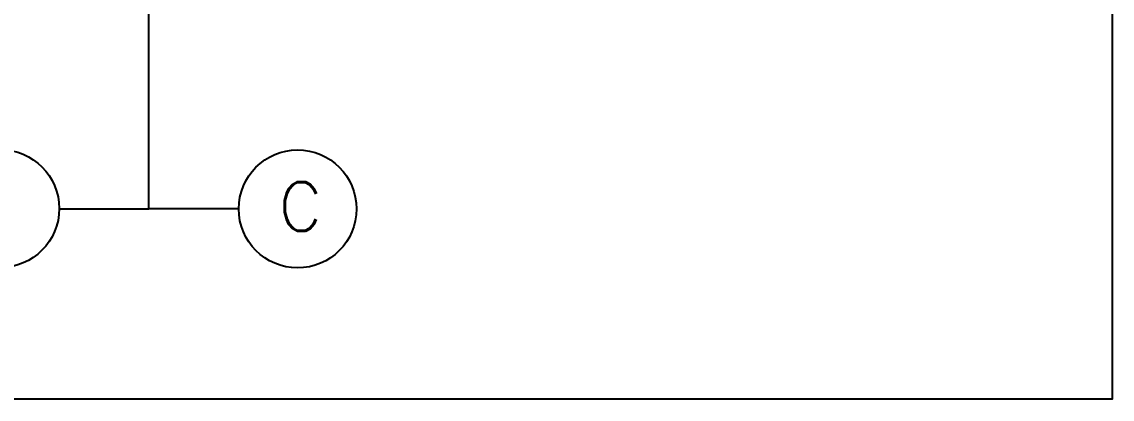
# Model space of a CAD drawing. Header units: inches. Extents: x -12478 to 399182, y -16583 to 525552.
# Drawn here: x 52217 to 57905, y -12085 to -10120 of the extents above; entities that cross this region are included whole.
import ezdxf

# ---------------------------------------------------------------- set-up
doc = ezdxf.new("R2010")
doc.units = ezdxf.units.IN
doc.header["$LTSCALE"] = 1000
doc.header["$MEASUREMENT"] = 0
doc.linetypes.add('ACAD_ISO04W100', pattern=[30, 24, -3, 0, -3])
doc.layers.add('8', color=8, linetype='Continuous')
doc.layers.add('Layer1', color=1, linetype='Continuous')
doc.styles.add('STYL-CONCEPT', font='romans.shx')

msp = doc.modelspace()

# ---------------------------------------------------------------- linework, layer by layer
at = {"layer": '8', "color": 1}
msp.add_lwpolyline([(48146.1, -3296.5), (57905, -3296.5), (57905, -12085.2), (48146.1, -12085.2)], close=True, dxfattribs=at)
at = {"layer": 'Layer1', "linetype": 'ACAD_ISO04W100', "ltscale": 10}
for p, q in [((52878.5, -11093.5, 0), (52882.4, -4186.8, 0)), ((52411.9, -11092.9, 0), (52878.5, -11093.5, 0)), ((53348.1, -11093.6, 0), (52878.5, -11093.5, 0))]:
    msp.add_line(p, q, dxfattribs=at)
at = {"layer": 'Layer1'}
for centre in [(52104.6, -11092.6, 0), (53655.5, -11094, 0)]:
    msp.add_circle(centre, 307.3, dxfattribs=at)

# ---------------------------------------------------------------- texts
at = {"layer": 'Layer1', "insert": (53555.7, -10954.1), "char_height": 253.9, "attachment_point": 1, "rotation": 359.9337, "style": 'STYL-CONCEPT'}
msp.add_mtext_dynamic_manual_height_columns('C', width=200.816, gutter_width=150, heights=[0], dxfattribs=at)

doc.saveas('drawing.dxf')
